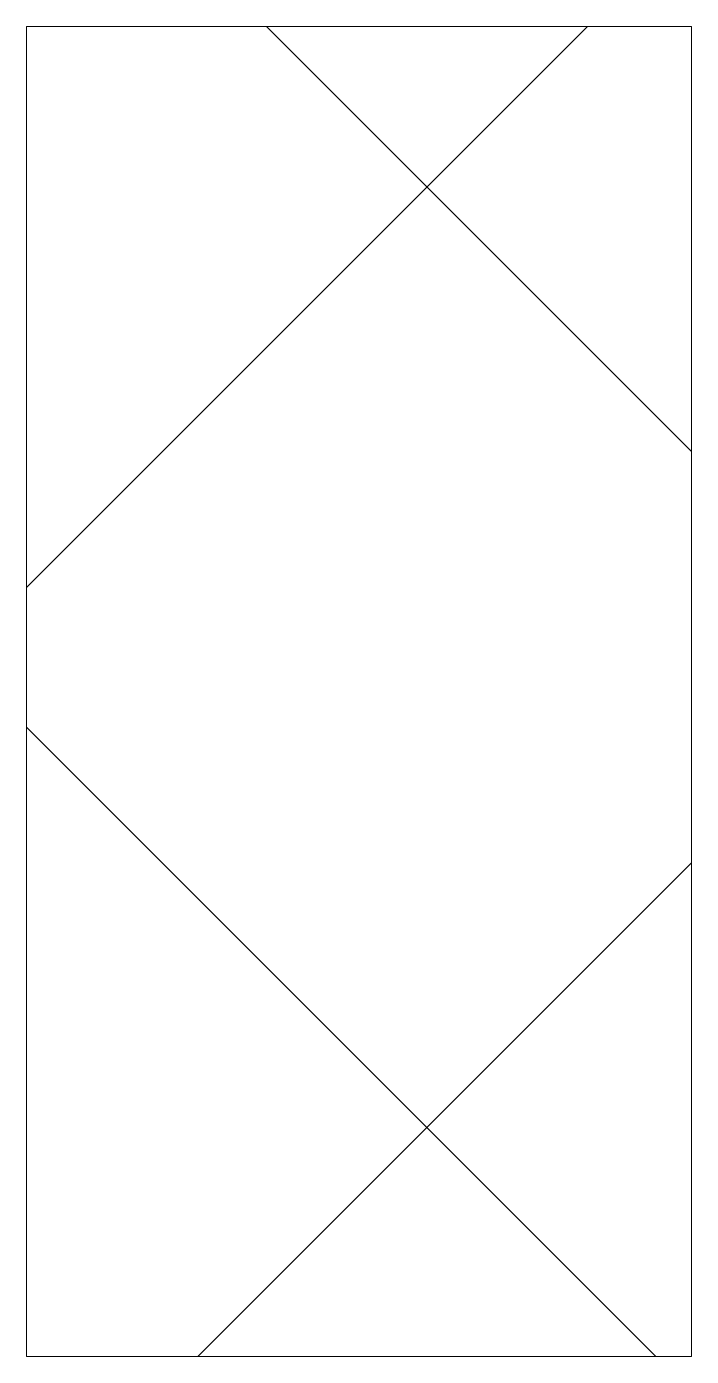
# Model space of a CAD drawing. Header units: metres. Extents: x 0 to 15, y -30 to 0.
import ezdxf

# ---------------------------------------------------------------- set-up
doc = ezdxf.new("R2010")
doc.units = ezdxf.units.M
doc.layers.add('A-DETL-GENF', color=92, linetype='Continuous', lineweight=18)

# ---------------------------------------------------------------- blocks, each defined once
blk = doc.blocks.new('30 rugvulling kitvoeg - vierkante rugvulling-4464683-00_0 Basismaterialen')
at = {"layer": 'A-DETL-GENF', "lineweight": 13}
h = blk.add_hatch(dxfattribs=at)
h.set_pattern_fill('FP_99', color=256, style=0, pattern_type=2)
h.set_pattern_definition([(45, (11538.399, -5487.244), (-10.606602, 10.606602), []), (135, (11538.399, -5487.244), (-10.606602, -10.606602), [])])
h.paths.add_polyline_path([(15, -30), (15, 0), (0, 0), (0, -30), (6.725, -30)])
at = {"layer": 'A-DETL-GENF'}
for p, q in [((15, 0), (0, 0)), ((0, 0), (0, -30)), ((15, -30), (15, 0)), ((0, -30), (15, -30))]:
    blk.add_line(p, q, dxfattribs=at)

msp = doc.modelspace()

# ---------------------------------------------------------------- block references
msp.add_blockref('30 rugvulling kitvoeg - vierkante rugvulling-4464683-00_0 Basismaterialen', (0, 0))

doc.saveas('drawing.dxf')
